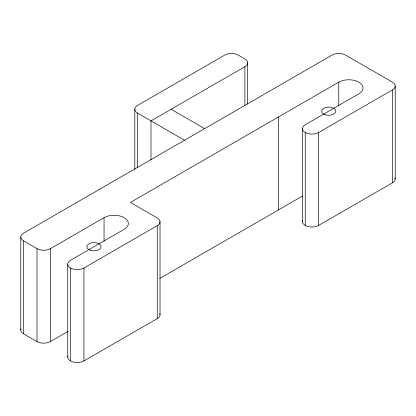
<?xml version="1.0" encoding="UTF-8"?>
<svg xmlns="http://www.w3.org/2000/svg" width="416" height="416" viewBox="0 0 416 416"><rect width="100%" height="100%" fill="white"/><g stroke="black" fill="none" stroke-linecap="round" stroke-linejoin="round"><path stroke-width="0.62" d="M20.8 329.961L20.8 237.037M67.746 357.068L67.746 264.139M134.805 109.268L134.805 169.281M160.025 221.816L160.025 314.74M302.463 128.627L302.463 221.551M395.2 178.963L395.2 86.039M137.587 167.726L137.587 113.142A9.485 5.476 0 0 1 137.587 105.394L224.765 55.063A9.485 5.476 0 0 1 238.176 55.063L244.884 58.932A9.485 5.476 0 0 1 244.884 66.68L150.998 120.884L150.998 159.874M302.666 220.428A9.485 5.476 0 0 0 307.434 226.366A9.485 5.476 0 0 0 318.651 225.425L392.423 182.832L392.423 89.908A9.485 5.476 0 0 0 392.423 82.165L345.478 55.063A9.485 5.476 0 0 0 332.067 55.063L23.577 233.168A9.485 5.476 0 0 0 23.577 240.911L36.993 248.654A9.485 5.476 0 0 0 50.404 248.654L104.052 217.677A14.227 8.211 0 0 1 124.171 217.677A14.227 8.211 0 0 1 124.171 229.294L70.522 260.27A9.485 5.476 0 0 0 70.522 268.013L70.522 360.937M305.24 225.425L305.24 132.501A9.485 5.476 0 0 1 305.24 124.753L358.888 93.782A14.227 8.211 0 0 0 358.888 82.165A14.227 8.211 0 0 0 338.77 82.165L130.421 202.457L157.248 217.942A9.485 5.476 0 0 1 157.248 225.685L157.248 318.609L83.933 360.937A9.485 5.476 0 0 1 72.717 361.884A9.485 5.476 0 0 1 67.943 355.945M70.522 268.013A9.485 5.476 0 0 0 83.933 268.013L157.248 225.685M305.24 132.501A9.485 5.476 0 0 0 318.651 132.501L392.423 89.908M21.003 328.843A9.485 5.476 0 0 0 23.577 333.835L36.993 341.578A9.485 5.476 0 0 0 50.404 341.578L68.286 331.256M159.682 278.486L302.448 196.061M171.116 109.268L204.646 128.627M137.587 113.142L184.527 140.244M338.77 82.165L338.77 105.56M318.651 132.501L318.651 225.425M278.413 117.01L278.413 209.934M247.66 62.806L247.66 104.104M244.884 66.68L244.884 105.399M104.052 217.677L104.052 241.072M83.933 268.013L83.933 360.937M50.404 248.654L50.404 341.578M36.993 248.654L36.993 341.578M23.577 240.911L23.577 333.835M159.822 313.617A9.485 5.476 0 0 1 157.248 318.609M394.997 177.84A9.485 5.476 0 0 1 392.423 182.832M90.438 250.276A7.114 4.108 0 0 0 101.109 246.719A7.114 4.108 0 0 0 90.438 243.162A7.114 4.108 0 0 0 90.438 250.276M325.156 114.759A7.114 4.108 0 0 0 335.826 111.202A7.114 4.108 0 0 0 325.156 107.645A7.114 4.108 0 0 0 325.156 114.759"/></g></svg>
